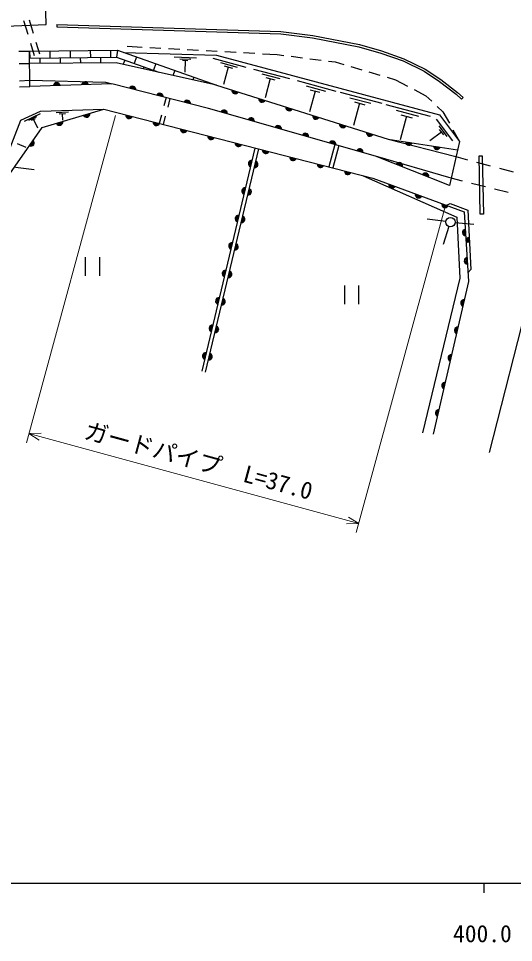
# Model space of a CAD drawing. Units: millimetres, scale not verified. Extents: x 40000 to 680000, y 20000 to 380000.
# Drawn here: x 418544 to 471150, y 198715 to 296826 of the extents above; entities that cross this region are included whole.
import ezdxf
from ezdxf.enums import TextEntityAlignment as Align

# ---------------------------------------------------------------- set-up
doc = ezdxf.new("R2010")
doc.units = ezdxf.units.MM
doc.header["$LTSCALE"] = 1000
doc.linetypes.add('CHAIN', pattern=[18.5, 12, -1.5, 3.5, -1.5])
for name, color, linetype, lineweight in [('M-BGD', 7, 'Continuous', 25), ('M-BMK', 2, 'CHAIN', 13), ('M-STR-HTXT', 7, 'Continuous', 13), ('M-STR-STRC', 7, 'Continuous', 25), ('M-TTL-BAND', 7, 'Continuous', 25)]:
    doc.layers.add(name, color=color, linetype=linetype, lineweight=lineweight)
doc.styles.add('ＭＳ ゴシック', font='')
doc.styles.get('ＭＳ ゴシック').set_extended_font_data('MS Gothic')

msp = doc.modelspace()

# ---------------------------------------------------------------- linework, layer by layer
at = {"layer": 'M-BGD'}
for p, q in [((419095, 296599), (419531, 295164)), ((419664, 296692), (420100, 295256)), ((422632, 296189), (422625, 295940)), ((418587, 293342), (419731, 293364)), ((419731, 293364), (419739, 292614)), ((419769, 289619), (419731, 293364)), ((419822, 294207), (420221, 292893)), ((420390, 294300), (420767, 293058)), ((421881, 293387), (421889, 292637)), ((424031, 293409), (424039, 292660)), ((426181, 293432), (426189, 292682)), ((428331, 293455), (428339, 292705)), ((429069, 293463), (428945, 292712)), ((430111, 293882), (431688, 293794)), ((432486, 293750), (433685, 293684)), ((434483, 293640), (435682, 293574)), ((436480, 293530), (437679, 293463)), ((438477, 293419), (439675, 293353)), ((419739, 292614), (428945, 292712)), ((420814, 292625), (420820, 292058)), ((422964, 292648), (422970, 292075)), ((425114, 292671), (425120, 292093)), ((427264, 292694), (427270, 292110)), ((428945, 292712), (433470, 291118)), ((429834, 292398), (429679, 291959)), ((431097, 292749), (430848, 292041)), ((435094, 292737), (437449, 292650)), ((435677, 292558), (436855, 292515)), ((435966, 292391), (436555, 292369)), ((436260, 292380), (436214, 291124)), ((439212, 292607), (442719, 291672)), ((440474, 293309), (441672, 293243)), ((442471, 293199), (443669, 293132)), ((444468, 293088), (446045, 293001)), ((446045, 293001), (446740, 292911)), ((447534, 292809), (448724, 292655)), ((449517, 292553), (450707, 292400)), ((418609, 292044), (419745, 292049)), ((431862, 291684), (431793, 291490)), ((433125, 292034), (432876, 291327)), ((440026, 292140), (441780, 291672)), ((440841, 291672), (440342, 289802)), ((440402, 291789), (441279, 291555)), ((443535, 291454), (447342, 290439)), ((451501, 292297), (452196, 292207)), ((452196, 292207), (453105, 291941)), ((453872, 291716), (455024, 291378)), ((435153, 291320), (434964, 290786)), ((437181, 290606), (437079, 290316)), ((444419, 290947), (446323, 290439)), ((445303, 290439), (444762, 288409)), ((444827, 290566), (445779, 290312)), ((455791, 291152), (456943, 290815)), ((457710, 290589), (458619, 290323)), ((418639, 290206), (419762, 290290)), ((418650, 289563), (419769, 289619)), ((428452, 289893), (419769, 289619)), ((439208, 289892), (439193, 289847)), ((448148, 290224), (452275, 289124)), ((449107, 289674), (451170, 289124)), ((458619, 290323), (459878, 289654)), ((450065, 289124), (449478, 286923)), ((449549, 289261), (450580, 288986)), ((452733, 289002), (457162, 287821)), ((460585, 289279), (461843, 288611)), ((461843, 288611), (462456, 288041)), ((434224, 288423), (433989, 287535)), ((434637, 288313), (434402, 287426)), ((453761, 288411), (455976, 287821)), ((454790, 287821), (454160, 285458)), ((454236, 287968), (455344, 287673)), ((457587, 287707), (462300, 286451)), ((463041, 287495), (463654, 286925)), ((465786, 288442), (465616, 288259)), ((419172, 285939), (420883, 286747)), ((422543, 286860), (423845, 286920)), ((422876, 286702), (423527, 286732)), ((423202, 286717), (423233, 286022)), ((433734, 286568), (433499, 285681)), ((458681, 287079), (461038, 286451)), ((459187, 286608), (460365, 286294)), ((463654, 286925), (464331, 285699)), ((419654, 286027), (420509, 286431)), ((419922, 286014), (420349, 286216)), ((420135, 286115), (420566, 285203)), ((434147, 286459), (433912, 285571)), ((459776, 286451), (459105, 283937)), ((462919, 286120), (464649, 283833)), ((463479, 284746), (462259, 283824)), ((463199, 285433), (464064, 284290)), ((463263, 285032), (463695, 284460)), ((464718, 284998), (465396, 283772)), ((457846, 284006), (465030, 282159)), ((418392, 283536), (419331, 283168)), ((443660, 283070), (438015, 259362)), ((438434, 259262), (444079, 282971)), ((452171, 283447), (451540, 281062)), ((452584, 283338), (451954, 280956)), ((464509, 279864), (456488, 282220)), ((465030, 282159), (466264, 281834)), ((467231, 281579), (468681, 281197)), ((418241, 281054), (420225, 280803)), ((469648, 280942), (471099, 280560)), ((465729, 279560), (464509, 279864)), ((468155, 278955), (466699, 279318)), ((470580, 278350), (469125, 278713)), ((463960, 276984), (464413, 277184)), ((463943, 275271), (461959, 275522)), ((464285, 274733), (463669, 272830)), ((464937, 275162), (466928, 274975)), ((425641, 271494), (425641, 269494)), ((427141, 271494), (427141, 269494)), ((466620, 270173), (466290, 269805)), ((453179, 268481), (453179, 266481)), ((454679, 268481), (454679, 266481))]:
    msp.add_line(p, q, dxfattribs=at)
for points in [[(422625, 295940), (446416, 295196), (449780, 294776), (454722, 293809), (457058, 293153), (459406, 292323), (461649, 291234), (463270, 290146), (465052, 288780), (465616, 288259)], [(422632, 296189), (446436, 295445), (449820, 295023), (454780, 294053), (457133, 293392), (459503, 292554), (461774, 291452), (463416, 290349), (465213, 288971), (465786, 288442)], [(419731, 293364), (429069, 293463), (439578, 289761), (428939, 292124), (419745, 292049)], [(429756, 293221), (439578, 292924), (463294, 286599), (465396, 283772), (464336, 279103)], [(419762, 290290), (427795, 290075), (428452, 289893)], [(464336, 279103), (456488, 282220), (438720, 287271), (428452, 289893)], [(439578, 289761), (457846, 284006), (465196, 282889)], [(410835, 256768), (415293, 277055), (421077, 285245), (427625, 287180), (456200, 279870), (465891, 276280), (466356, 268895), (462617, 252675)], [(415293, 277055), (418813, 286020), (420896, 286969), (427625, 287180)], [(455166, 280134), (465111, 275727), (465458, 269254), (461490, 252836)], [(464413, 277184), (466281, 276456), (466620, 270173)], [(468609, 250759), (472890, 267536), (473683, 269545), (474799, 271182), (477289, 274047)]]:
    msp.add_lwpolyline(points, dxfattribs=at)
msp.add_lwpolyline([(467834, 282244), (467946, 276050), (467608, 276044), (467497, 282238)], close=True, dxfattribs=at)
for centre, radius in [((464439, 275208), 500), ((466320, 273308), 131), ((466320, 273308), 100)]:
    msp.add_circle(centre, radius, dxfattribs=at)
for centre, radius, start, end in [((422613, 289655), 354, 10.60712, 173.0123), ((422613, 289655), 283, 12.83116, 170.78826), ((422613, 289655), 212, 16.57748, 167.04193), ((422613, 289655), 142, 24.28921, 159.3302), ((422613, 289655), 100, 34.60688, 149.01254), ((425611, 289749), 354, 10.60712, 173.0123), ((425611, 289749), 283, 12.83116, 170.78826), ((425611, 289749), 212, 16.57748, 167.04193), ((425611, 289749), 142, 24.28921, 159.3302), ((425611, 289749), 100, 34.60688, 149.01254), ((430666, 289272), 354, 354.46847, 156.87365), ((430666, 289272), 283, 356.69251, 154.64961), ((430666, 289272), 212, 0.43884, 150.90328), ((430666, 289272), 142, 8.15057, 143.19155), ((430666, 289272), 100, 18.46823, 132.87389), ((433572, 288529), 354, 354.46847, 156.87365), ((433572, 288529), 283, 356.69251, 154.64961), ((433572, 288529), 212, 0.43884, 150.90328), ((433572, 288529), 142, 8.15057, 143.19155), ((433572, 288529), 100, 18.46823, 132.87389), ((441575, 289189), 354, 171.30978, 333.71496), ((441575, 289189), 283, 173.53382, 331.49092), ((441575, 289189), 212, 177.28014, 327.74459), ((441575, 289189), 142, 184.99187, 320.03286), ((441575, 289189), 100, 195.30953, 309.7152), ((436479, 287787), 354, 354.46847, 156.87365), ((436479, 287787), 283, 356.69251, 154.64961), ((436479, 287787), 212, 0.43884, 150.90328), ((436479, 287787), 142, 8.15057, 143.19155), ((436479, 287787), 100, 18.46823, 132.87389), ((444436, 288288), 354, 171.30978, 333.71496), ((444436, 288288), 283, 173.53382, 331.49092), ((444436, 288288), 212, 177.28014, 327.74459), ((444436, 288288), 142, 184.99187, 320.03286), ((444436, 288288), 100, 195.30953, 309.7152), ((425774, 286689), 354, 205.25743, 7.6626), ((425774, 286689), 283, 207.48146, 5.43857), ((425774, 286689), 212, 211.22779, 1.69224), ((425774, 286689), 142, 218.93952, 353.98051), ((425774, 286689), 100, 229.25718, 343.66285), ((430300, 286551), 354, 174.44788, 336.85305), ((430300, 286551), 283, 176.67191, 334.62901), ((430300, 286551), 212, 180.41824, 330.88269), ((430300, 286551), 142, 188.12997, 323.17096), ((430300, 286551), 100, 198.44763, 312.8533), ((440375, 286744), 354, 352.93126, 155.33644), ((440375, 286744), 283, 355.1553, 153.1124), ((440375, 286744), 212, 358.90163, 149.36608), ((440375, 286744), 142, 6.61336, 141.65435), ((440375, 286744), 100, 16.93102, 131.33669), ((447298, 287386), 354, 171.30978, 333.71496), ((447298, 287386), 283, 173.53382, 331.49092), ((447298, 287386), 212, 177.28014, 327.74459), ((447298, 287386), 142, 184.99187, 320.03286), ((447298, 287386), 100, 195.30953, 309.7152), ((450159, 286485), 354, 171.30978, 333.71496), ((450159, 286485), 283, 173.53382, 331.49092), ((450159, 286485), 212, 177.28014, 327.74459), ((422897, 285839), 354, 205.25743, 7.6626), ((422897, 285839), 283, 207.48146, 5.43857), ((422897, 285839), 212, 211.22779, 1.69224), ((422897, 285839), 142, 218.93952, 353.98051), ((422897, 285839), 100, 229.25718, 343.66285), ((433207, 285808), 354, 174.44788, 336.85305), ((433207, 285808), 283, 176.67191, 334.62901), ((433207, 285808), 212, 180.41824, 330.88269), ((433207, 285808), 142, 188.12997, 323.17096), ((433207, 285808), 100, 198.44763, 312.8533), ((443260, 285924), 354, 352.93126, 155.33644), ((443260, 285924), 283, 355.1553, 153.1124), ((443260, 285924), 212, 358.90163, 149.36608), ((443260, 285924), 142, 6.61336, 141.65435), ((443260, 285924), 100, 16.93102, 131.33669), ((450159, 286485), 142, 184.99187, 320.03286), ((450159, 286485), 100, 195.30953, 309.7152), ((453020, 285583), 354, 171.30978, 333.71496), ((453020, 285583), 283, 173.53382, 331.49092), ((453020, 285583), 212, 177.28014, 327.74459), ((453020, 285583), 142, 184.99187, 320.03286), ((453020, 285583), 100, 195.30953, 309.7152), ((436113, 285064), 354, 174.44788, 336.85305), ((436113, 285064), 283, 176.67191, 334.62901), ((436113, 285064), 212, 180.41824, 330.88269), ((436113, 285064), 142, 188.12997, 323.17096), ((436113, 285064), 100, 198.44763, 312.8533), ((446146, 285103), 354, 352.93126, 155.33644), ((446146, 285103), 283, 355.1553, 153.1124), ((446146, 285103), 212, 358.90163, 149.36608), ((446146, 285103), 142, 6.61336, 141.65435), ((446146, 285103), 100, 16.93102, 131.33669), ((449032, 284283), 354, 352.93126, 155.33644), ((449032, 284283), 283, 355.1553, 153.1124), ((455882, 284682), 354, 171.30978, 333.71496), ((455882, 284682), 283, 173.53382, 331.49092), ((455882, 284682), 212, 177.28014, 327.74459), ((455882, 284682), 142, 184.99187, 320.03286), ((455882, 284682), 100, 195.30953, 309.7152), ((419871, 283632), 354, 243.56449, 45.96967), ((419871, 283632), 283, 245.78853, 43.74563), ((419871, 283632), 212, 249.53486, 39.99931), ((419871, 283632), 142, 257.24659, 32.28758), ((419871, 283632), 100, 267.56425, 21.96992), ((439019, 284321), 354, 174.44788, 336.85305), ((439019, 284321), 283, 176.67191, 334.62901), ((439019, 284321), 212, 180.41824, 330.88269), ((439019, 284321), 142, 188.12997, 323.17096), ((439019, 284321), 100, 198.44763, 312.8533), ((441926, 283577), 354, 174.44788, 336.85305), ((441926, 283577), 283, 176.67191, 334.62901), ((441926, 283577), 212, 180.41824, 330.88269), ((441926, 283577), 142, 188.12997, 323.17096), ((441926, 283577), 100, 198.44763, 312.8533), ((449032, 284283), 212, 358.90163, 149.36608), ((449032, 284283), 142, 6.61336, 141.65435), ((449032, 284283), 100, 16.93102, 131.33669), ((451918, 283463), 354, 352.93126, 155.33644), ((451918, 283463), 283, 355.1553, 153.1124), ((451918, 283463), 212, 358.90163, 149.36608), ((451918, 283463), 142, 6.61336, 141.65435), ((451918, 283463), 100, 16.93102, 131.33669), ((460046, 283727), 354, 180.15877, 342.56395), ((460046, 283727), 283, 182.38281, 340.33991), ((460046, 283727), 212, 186.12914, 336.59359), ((460046, 283727), 142, 193.84087, 328.88186), ((460046, 283727), 100, 204.15853, 318.56419), ((444832, 282834), 354, 174.44788, 336.85305), ((444832, 282834), 283, 176.67191, 334.62901), ((444832, 282834), 212, 180.41824, 330.88269), ((444832, 282834), 142, 188.12997, 323.17096), ((444832, 282834), 100, 198.44763, 312.8533), ((454803, 282643), 354, 352.93126, 155.33644), ((454803, 282643), 283, 355.1553, 153.1124), ((454803, 282643), 212, 358.90163, 149.36608), ((454803, 282643), 142, 6.61336, 141.65435), ((454803, 282643), 100, 16.93102, 131.33669), ((463012, 283276), 354, 180.15877, 342.56395), ((463012, 283276), 283, 182.38281, 340.33991), ((463012, 283276), 212, 186.12914, 336.59359), ((463012, 283276), 142, 193.84087, 328.88186), ((463012, 283276), 100, 204.15853, 318.56419), ((443322, 281418), 354, 85.40563, 247.81081), ((443322, 281418), 283, 87.62967, 245.58677), ((443322, 281418), 212, 91.37599, 241.84044), ((443635, 281344), 354, 265.40563, 67.81081), ((443635, 281344), 283, 267.62967, 65.58677), ((447739, 282090), 354, 174.44788, 336.85305), ((447739, 282090), 283, 176.67191, 334.62901), ((447739, 282090), 212, 180.41824, 330.88269), ((447739, 282090), 142, 188.12997, 323.17096), ((447739, 282090), 100, 198.44763, 312.8533), ((443322, 281418), 142, 99.08772, 234.12871), ((443322, 281418), 100, 109.40538, 223.81105), ((443635, 281344), 212, 271.37599, 61.84044), ((443635, 281344), 142, 279.08772, 54.12871), ((443635, 281344), 100, 289.40538, 43.81105), ((450645, 281347), 354, 174.44788, 336.85305), ((450645, 281347), 283, 176.67191, 334.62901), ((450645, 281347), 212, 180.41824, 330.88269), ((450645, 281347), 142, 188.12997, 323.17096), ((450645, 281347), 100, 198.44763, 312.8533), ((453551, 280603), 354, 174.44788, 336.85305), ((453551, 280603), 283, 176.67191, 334.62901), ((453551, 280603), 212, 180.41824, 330.88269), ((458998, 281165), 354, 347.13467, 149.53984), ((458998, 281165), 283, 349.3587, 147.31581), ((458998, 281165), 212, 353.10503, 143.56948), ((458998, 281165), 142, 0.81676, 135.85775), ((458998, 281165), 100, 11.13442, 125.54009), ((453551, 280603), 142, 188.12997, 323.17096), ((453551, 280603), 100, 198.44763, 312.8533), ((461786, 280058), 354, 347.13467, 149.53984), ((461786, 280058), 283, 349.3587, 147.31581), ((461786, 280058), 212, 353.10503, 143.56948), ((461786, 280058), 142, 0.81676, 135.85775), ((461786, 280058), 100, 11.13442, 125.54009), ((442627, 278500), 354, 85.40563, 247.81081), ((442627, 278500), 283, 87.62967, 245.58677), ((442627, 278500), 212, 91.37599, 241.84044), ((442627, 278500), 142, 99.08772, 234.12871), ((442941, 278425), 354, 265.40563, 67.81081), ((442941, 278425), 283, 267.62967, 65.58677), ((458251, 279168), 354, 168.47069, 330.87587), ((458251, 279168), 283, 170.69473, 328.65183), ((458251, 279168), 212, 174.44106, 324.90551), ((458251, 279168), 142, 182.15279, 317.19378), ((458251, 279168), 100, 192.47045, 306.87611), ((442627, 278500), 100, 109.40538, 223.81105), ((442941, 278425), 212, 271.37599, 61.84044), ((442941, 278425), 142, 279.08772, 54.12871), ((442941, 278425), 100, 289.40538, 43.81105), ((461064, 278125), 354, 168.47069, 330.87587), ((461064, 278125), 283, 170.69473, 328.65183), ((461064, 278125), 212, 174.44106, 324.90551), ((461064, 278125), 142, 182.15279, 317.19378), ((461064, 278125), 100, 192.47045, 306.87611), ((463877, 277083), 354, 168.47069, 330.87587), ((463877, 277083), 283, 170.69473, 328.65183), ((463877, 277083), 212, 174.44106, 324.90551), ((463877, 277083), 142, 182.15279, 317.19378), ((463877, 277083), 100, 192.47045, 306.87611), ((441932, 275581), 354, 85.40563, 247.81081), ((441932, 275581), 283, 87.62967, 245.58677), ((441932, 275581), 212, 91.37599, 241.84044), ((441932, 275581), 142, 99.08772, 234.12871), ((442246, 275507), 354, 265.40563, 67.81081), ((442246, 275507), 283, 267.62967, 65.58677), ((442246, 275507), 212, 271.37599, 61.84044), ((441932, 275581), 100, 109.40538, 223.81105), ((442246, 275507), 142, 279.08772, 54.12871), ((442246, 275507), 100, 289.40538, 43.81105), ((466083, 274088), 354, 102.4007, 264.80588), ((466083, 274088), 283, 104.62474, 262.58184), ((466083, 274088), 212, 108.37106, 258.83551), ((466083, 274088), 142, 116.08279, 251.12378), ((466083, 274088), 100, 126.40046, 240.80612), ((441238, 272663), 354, 85.40563, 247.81081), ((441238, 272663), 283, 87.62967, 245.58677), ((441238, 272663), 212, 91.37599, 241.84044), ((441238, 272663), 142, 99.08772, 234.12871), ((441238, 272663), 100, 109.40538, 223.81105), ((441551, 272588), 354, 265.40563, 67.81081), ((441551, 272588), 283, 267.62967, 65.58677), ((441551, 272588), 212, 271.37599, 61.84044), ((466320, 273308), 219, 56.21807, 309.95786), ((466320, 273308), 175, 44.49759, 321.67834), ((441551, 272588), 142, 279.08772, 54.12871), ((441551, 272588), 100, 289.40538, 43.81105), ((466272, 271094), 354, 102.4007, 264.80588), ((466272, 271094), 283, 104.62474, 262.58184), ((466272, 271094), 212, 108.37106, 258.83551), ((466272, 271094), 142, 116.08279, 251.12378), ((466272, 271094), 100, 126.40046, 240.80612), ((440543, 269744), 354, 85.40563, 247.81081), ((440543, 269744), 283, 87.62967, 245.58677), ((440543, 269744), 212, 91.37599, 241.84044), ((440543, 269744), 142, 99.08772, 234.12871), ((440543, 269744), 100, 109.40538, 223.81105), ((440856, 269670), 354, 265.40563, 67.81081), ((440856, 269670), 283, 267.62967, 65.58677), ((440856, 269670), 212, 271.37599, 61.84044), ((440856, 269670), 142, 279.08772, 54.12871), ((440856, 269670), 100, 289.40538, 43.81105), ((439848, 266826), 354, 85.40563, 247.81081), ((439848, 266826), 283, 87.62967, 245.58677), ((439848, 266826), 212, 91.37599, 241.84044), ((439848, 266826), 142, 99.08772, 234.12871), ((439848, 266826), 100, 109.40538, 223.81105), ((440161, 266751), 354, 265.40563, 67.81081), ((440161, 266751), 283, 267.62967, 65.58677), ((440161, 266751), 212, 271.37599, 61.84044), ((440161, 266751), 142, 279.08772, 54.12871), ((465887, 266620), 354, 85.81719, 248.22237), ((465887, 266620), 283, 88.04123, 245.99833), ((440161, 266751), 100, 289.40538, 43.81105), ((465887, 266620), 212, 91.78756, 242.252), ((465887, 266620), 142, 99.49929, 234.54027), ((465887, 266620), 100, 109.81695, 224.22261), ((439153, 263908), 354, 85.40563, 247.81081), ((439153, 263908), 283, 87.62967, 245.58677), ((439153, 263908), 212, 91.37599, 241.84044), ((439153, 263908), 142, 99.08772, 234.12871), ((439153, 263908), 100, 109.40538, 223.81105), ((439467, 263833), 354, 265.40563, 67.81081), ((439467, 263833), 283, 267.62967, 65.58677), ((439467, 263833), 212, 271.37599, 61.84044), ((439467, 263833), 142, 279.08772, 54.12871), ((465213, 263697), 354, 85.81719, 248.22237), ((465213, 263697), 283, 88.04123, 245.99833), ((439467, 263833), 100, 289.40538, 43.81105), ((465213, 263697), 212, 91.78756, 242.252), ((465213, 263697), 142, 99.49929, 234.54027), ((465213, 263697), 100, 109.81695, 224.22261), ((438458, 260989), 354, 85.40563, 247.81081), ((438458, 260989), 283, 87.62967, 245.58677), ((438458, 260989), 212, 91.37599, 241.84044), ((438458, 260989), 142, 99.08772, 234.12871), ((438458, 260989), 100, 109.40538, 223.81105), ((438772, 260915), 354, 265.40563, 67.81081), ((438772, 260915), 283, 267.62967, 65.58677), ((438772, 260915), 212, 271.37599, 61.84044), ((438772, 260915), 142, 279.08772, 54.12871), ((438772, 260915), 100, 289.40538, 43.81105), ((464539, 260773), 354, 85.81719, 248.22237), ((464539, 260773), 283, 88.04123, 245.99833), ((464539, 260773), 212, 91.78756, 242.252), ((464539, 260773), 142, 99.49929, 234.54027), ((464539, 260773), 100, 109.81695, 224.22261), ((463866, 257850), 354, 85.81719, 248.22237), ((463866, 257850), 283, 88.04123, 245.99833), ((463866, 257850), 212, 91.78756, 242.252), ((463866, 257850), 142, 99.49929, 234.54027), ((463866, 257850), 100, 109.81695, 224.22261), ((463192, 254927), 354, 85.81719, 248.22237), ((463192, 254927), 283, 88.04123, 245.99833), ((463192, 254927), 212, 91.78756, 242.252), ((463192, 254927), 142, 99.49929, 234.54027), ((463192, 254927), 100, 109.81695, 224.22261)]:
    msp.add_arc(centre, radius, start, end, dxfattribs=at)
at = {"layer": 'M-BMK'}
msp.add_arc((426966, 8613), 293929, 70.57248, 83.28918, dxfattribs=at)
at = {"layer": 'M-STR-HTXT'}
for p, q in [((428847, 286520), (419381, 251787)), ((463907, 276965), (454441, 242232)), ((419644, 252752), (420949, 252785)), ((419644, 252752), (454704, 243197)), ((419644, 252752), (420752, 252061)), ((454704, 243197), (453597, 243887)), ((454704, 243197), (453400, 243164))]:
    msp.add_line(p, q, dxfattribs=at)
at = {"layer": 'M-STR-STRC'}
msp.add_lwpolyline([(416273, 295960), (421483, 296178), (421213, 306546), (416211, 306494)], close=True, dxfattribs=at)
at = {"layer": 'M-TTL-BAND'}
for p, q in [((40000, 205000), (579000, 205000)), ((468000, 205000), (468000, 204000))]:
    msp.add_line(p, q, dxfattribs=at)

# ---------------------------------------------------------------- texts
at = {"layer": 'M-STR-HTXT', "style": 'ＭＳ ゴシック'}
msp.add_text('ガードパイプ  L=37.0', height=1833, rotation=344.756, dxfattribs=at).set_placement((437306, 248457), align=Align.BOTTOM_CENTER)
at = {"layer": 'M-TTL-BAND', "style": 'ＭＳ ゴシック'}
msp.add_text('400.0', height=1833, dxfattribs=at).set_placement((467844, 198195), align=Align.BOTTOM_CENTER)

doc.saveas('drawing.dxf')
